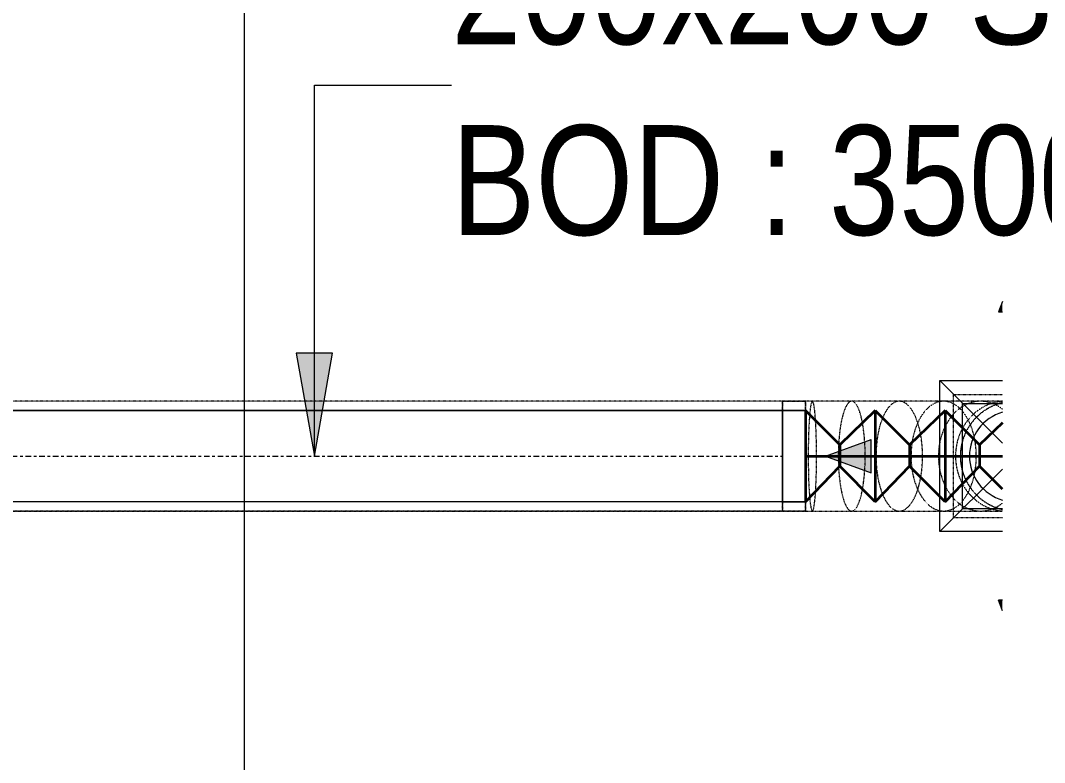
# Model space of a CAD drawing. Header units: inches. Extents: x -83664 to 20107, y -47222 to 19398.
# Drawn here: x 14121 to 16359, y -6938 to -5317 of the extents above; entities that cross this region are included whole.
import ezdxf

# ---------------------------------------------------------------- set-up
doc = ezdxf.new("R2010")
doc.units = ezdxf.units.IN
doc.header["$MEASUREMENT"] = 0
for name, pattern in [('AE7-LP-CENTER', [5.45, 3, -0.6, 1.25, -0.6]), ('Center', [29.999999, 12, -6, 6, -6]), ('Hidden 0_50', [1.0584, 0.5292, -0.5292])]:
    doc.linetypes.add(name, pattern=pattern)
for name, color, linetype, lineweight, true_color in [('A-ANNO-MATC', 1, 'AE7-LP-CENTER', 9, 0xff0000), ('M-HVAC-DUCT', 7, 'Continuous', 9, 0xffe97f), ('M-HVAC-DUCT-PATT', 7, 'Continuous', 35, 0x007f00)]:
    doc.layers.add(name, color=color, linetype=linetype, lineweight=lineweight, true_color=true_color)
for name, color, linetype, lineweight in [('A-DETL-GENF', 7, 'Continuous', 9), ('M-HVAC-CDFF', 7, 'Continuous', 9), ('M-HVAC-DUCT-CNTR', 7, 'Center', 9), ('M-HVAC-DUCT-IDEN', 7, 'Continuous', 18)]:
    doc.layers.add(name, color=color, linetype=linetype, lineweight=lineweight)
doc.styles.add('Arial Narrow_21', font='ARIALN.TTF', dxfattribs={"height": 240})

# ---------------------------------------------------------------- blocks, each defined once
blk = doc.blocks.new('GCE-AT-Supply Air Rectangular Diffuser - 230x230-V23-FIRST FLOOR AC CONDITIONING LAYOUT - PART A')
at = {"layer": 'A-DETL-GENF', "true_color": 0xff7f00}
h = blk.add_hatch(color=30, dxfattribs=at)
edge = h.paths.add_edge_path()
edge.add_line((-28.2, 337.7), (-36.4, 315))
edge.add_line((-36.4, 315), (-28.2, 315))
blk.add_hatch(color=30, dxfattribs=at).paths.add_polyline_path([(-315, -36.4), (-315, 36.4), (-415, 0)])
h = blk.add_hatch(color=30, dxfattribs=at)
edge = h.paths.add_edge_path()
edge.add_line((-28.2, -315), (-36.4, -315))
edge.add_line((-36.4, -315), (-28.2, -337.7))
at = {"layer": 'A-DETL-GENF', "color": 30, "true_color": 0xff7f00}
for p, q in [((-28.2, 337.7), (-36.4, 315)), ((-36.4, 315), (-28.2, 315)), ((-165, 165), (-28.2, 28.2)), ((-165, -165), (-165, 165)), ((-165, 165), (-28.2, 165)), ((-415, 0), (-315, 36.4)), ((-315, -36.4), (-315, 36.4)), ((-415, 0), (-315, -36.4)), ((-215, 0), (-315, 0)), ((-165, -165), (-28.2, -28.2)), ((-28.2, -165), (-165, -165)), ((-28.2, -315), (-36.4, -315)), ((-28.2, -337.7), (-36.4, -315))]:
    blk.add_line(p, q, dxfattribs=at)
blk = doc.blocks.new('M_Rectangular to Round Transition - Angle - 45 Degree-7598723-FIRST FLOOR AC CONDITIONING LAYOUT - PART A')
at = {"layer": 'M-HVAC-DUCT', "color": 30, "true_color": 0xff7f00}
for p, q in [((0, 100), (50, 100)), ((50, 100), (0, 100)), ((0, 100), (0, -100)), ((0, -100), (0, 100)), ((50, 0), (50, 100)), ((50, 0), (50, 100)), ((50, -100), (50, 0)), ((50, -100), (50, 0)), ((0, -100), (50, -100)), ((50, -100), (0, -100))]:
    blk.add_line(p, q, dxfattribs=at)
blk = doc.blocks.new('M_Rectangular to Round Transition - Angle - 45 Degree-V24-FIRST FLOOR AC CONDITIONING LAYOUT - PART A')
at = {"layer": 'M-HVAC-DUCT', "color": 30, "true_color": 0xff7f00}
for p, q in [((167636.7, 92218.2), (167723.6, 92218.2)), ((167636.7, 91988.2), (167636.7, 92218.2)), ((167723.6, 91988.2), (167636.7, 91988.2))]:
    blk.add_line(p, q, dxfattribs=at)
for start, end in [(106.3975, 180), (180, 253.6025)]:
    blk.add_arc((167751.7, 92103.2), 100, start, end, dxfattribs=at)
blk = doc.blocks.new('TEMW-SMBZ-HO-BM-HVAC-00002_rvt-1-FIRST FLOOR AC CONDITIONING LAYOUT - PART A')
at = {"layer": 'M-HVAC-DUCT', "color": 30, "linetype": 'Hidden 0_50', "true_color": 0xff7f00}
for p, q in [((167616.7, 91968.2), (167616.7, 92238.2)), ((167616.7, 92238.2), (167723.6, 92238.2)), ((167243, 92223.2), (165049, 92223.2)), ((167243, 92223.2), (165049, 92223.2)), ((167243, 91983.2), (167243, 92223.2)), ((167243, 92223.2), (167243, 91983.2)), ((167243, 92223.2), (167293, 92223.2)), ((167293, 92223.2), (167243, 92223.2)), ((167243, 91983.2), (167243, 92223.2)), ((167243, 92223.2), (167243, 91983.2)), ((167308.4, 92223.2), (167293, 92223.2)), ((167293, 92223.2), (167293, 91983.2)), ((167293, 92223.2), (167293, 91983.2)), ((167293, 92103.2), (167293, 92223.2)), ((167293, 92103.2), (167293, 92223.2)), ((167394.4, 92223.2), (167308.4, 92223.2)), ((167498.2, 92223.2), (167394.4, 92223.2)), ((167595.2, 92223.2), (167498.2, 92223.2)), ((167676, 92223.2), (167595.2, 92223.2)), ((167723.6, 92223.2), (167676, 92223.2)), ((167293, 91983.2), (167293, 92103.2)), ((167293, 91983.2), (167293, 92103.2)), ((165049, 91983.2), (167243, 91983.2)), ((167243, 91983.2), (165049, 91983.2)), ((167243, 91983.2), (167293, 91983.2)), ((167293, 91983.2), (167243, 91983.2)), ((167293, 91983.2), (167308.4, 91983.2)), ((167308.4, 91983.2), (167394.4, 91983.2)), ((167394.4, 91983.2), (167498.2, 91983.2)), ((167498.2, 91983.2), (167595.2, 91983.2)), ((167595.2, 91983.2), (167676, 91983.2)), ((167723.6, 91968.2), (167616.7, 91968.2)), ((167676, 91983.2), (167723.6, 91983.2))]:
    blk.add_line(p, q, dxfattribs=at)
at = {"layer": 'M-HVAC-DUCT', "color": 30, "true_color": 0xff7f00}
for p, q in [((165049, 92203.2), (167243, 92203.2)), ((167243, 92203.2), (165049, 92203.2)), ((167243, 92203.2), (167243, 92003.2)), ((167243, 92003.2), (167243, 92203.2)), ((167243, 92003.2), (165049, 92003.2)), ((167243, 92003.2), (165049, 92003.2))]:
    blk.add_line(p, q, dxfattribs=at)
at = {"layer": 'M-HVAC-DUCT', "color": 30, "linetype": 'Hidden 0_50', "true_color": 0xff7f00}
for start, end in [(103.5957, 256.4043), (103.6646, 180), (180, 256.3354)]:
    blk.add_arc((167751.7, 92103.2), 120, start, end, dxfattribs=at)
for points in [[(167308.4, 92223.2), (167307.6, 92223.2), (167306, 92220.4), (167303.8, 92208.3), (167301.9, 92189), (167300.4, 92163.9), (167299.5, 92134.6), (167299.2, 92103.2), (167299.5, 92071.8), (167300.4, 92042.5), (167301.9, 92017.4), (167303.8, 91998.1), (167306, 91986), (167307.6, 91983.2), (167308.4, 91983.2)], [(167308.4, 91983.2), (167309.2, 91983.2), (167310.7, 91986), (167313, 91998.1), (167314.9, 92017.4), (167316.3, 92042.5), (167317.3, 92071.8), (167317.6, 92103.2), (167317.3, 92134.6), (167316.3, 92163.9), (167314.9, 92189), (167313, 92208.3), (167310.7, 92220.4), (167309.2, 92223.2), (167308.4, 92223.2)], [(167394.4, 92223.2), (167391.8, 92223.2), (167386.7, 92220.4), (167379.5, 92208.3), (167373.4, 92189), (167368.7, 92163.9), (167365.7, 92134.6), (167364.7, 92103.2), (167365.7, 92071.8), (167368.7, 92042.5), (167373.4, 92017.4), (167379.5, 91998.1), (167386.7, 91986), (167391.8, 91983.2), (167394.4, 91983.2)], [(167394.4, 91983.2), (167397, 91983.2), (167402.1, 91986), (167409.3, 91998.1), (167415.4, 92017.4), (167420.1, 92042.5), (167423.1, 92071.8), (167424.1, 92103.2), (167423.1, 92134.6), (167420.1, 92163.9), (167415.4, 92189), (167409.3, 92208.3), (167402.1, 92220.4), (167397, 92223.2), (167394.4, 92223.2)], [(167498.2, 92223.2), (167493.8, 92223.2), (167484.9, 92220.4), (167472.5, 92208.3), (167461.9, 92189), (167453.7, 92163.9), (167448.5, 92134.6), (167446.8, 92103.2), (167448.5, 92071.8), (167453.7, 92042.5), (167461.9, 92017.4), (167472.5, 91998.1), (167484.9, 91986), (167493.8, 91983.2), (167498.2, 91983.2)], [(167498.2, 91983.2), (167502.7, 91983.2), (167511.5, 91986), (167524, 91998.1), (167534.6, 92017.4), (167542.8, 92042.5), (167547.9, 92071.8), (167549.7, 92103.2), (167547.9, 92134.6), (167542.8, 92163.9), (167534.6, 92189), (167524, 92208.3), (167511.5, 92220.4), (167502.7, 92223.2), (167498.2, 92223.2)], [(167595.2, 92223.2), (167588.9, 92223.2), (167576.5, 92220.4), (167559.1, 92208.3), (167544.2, 92189), (167532.7, 92163.9), (167525.5, 92134.6), (167523.1, 92103.2), (167525.5, 92071.8), (167532.7, 92042.5), (167544.2, 92017.4), (167559.1, 91998.1), (167576.5, 91986), (167588.9, 91983.2), (167595.2, 91983.2)], [(167676, 92223.2), (167667.9, 92223.2), (167651.8, 92220.4), (167629.3, 92208.3), (167610, 92189), (167595.2, 92163.9), (167585.9, 92134.6), (167582.7, 92103.2), (167585.9, 92071.8), (167595.2, 92042.5), (167610, 92017.4), (167629.3, 91998.1), (167651.8, 91986), (167667.9, 91983.2), (167676, 91983.2)], [(167595.2, 91983.2), (167601.4, 91983.2), (167613.9, 91986), (167631.3, 91998.1), (167646.2, 92017.4), (167657.7, 92042.5), (167664.9, 92071.8), (167667.3, 92103.2), (167664.9, 92134.6), (167657.7, 92163.9), (167646.2, 92189), (167631.3, 92208.3), (167613.9, 92220.4), (167601.4, 92223.2), (167595.2, 92223.2)]]:
    blk.add_open_spline(points, degree=3, dxfattribs=at)
for points, knots in [([(167723.5, 92222.9), (167716.5, 92222.4), (167700, 92219.4), (167675.6, 92208.3), (167652.5, 92189), (167634.8, 92163.9), (167623.7, 92134.6), (167619.9, 92103.2), (167623.7, 92071.8), (167634.8, 92042.5), (167652.5, 92017.4), (167675.6, 91998.1), (167700, 91987), (167716.5, 91984), (167723.5, 91983.5)], [0.0224006, 0.0224006, 0.0224006, 0.0224006, 0.0833333, 0.1666667, 0.25, 0.3333333, 0.4166667, 0.5, 0.5833333, 0.6666667, 0.75, 0.8333333, 0.9166667, 0.9775994, 0.9775994, 0.9775994, 0.9775994]), ([(167723.5, 92219.8), (167722.6, 92219.6), (167711.5, 92216.8), (167691, 92208.3), (167665.9, 92189), (167646.6, 92163.9), (167634.5, 92134.6), (167630.4, 92103.2), (167634.5, 92071.8), (167646.6, 92042.5), (167665.9, 92017.4), (167691, 91998.1), (167711.5, 91989.6), (167722.6, 91986.8), (167723.5, 91986.6)], [0.0755315, 0.0755315, 0.0755315, 0.0755315, 0.0833333, 0.1666667, 0.25, 0.3333333, 0.4166667, 0.5, 0.5833333, 0.6666667, 0.75, 0.8333333, 0.9166667, 0.9244685, 0.9244685, 0.9244685, 0.9244685]), ([(167723.6, 92205.9), (167723.1, 92206.3), (167715.6, 92212.1), (167700.1, 92220.4), (167684, 92223.2), (167676, 92223.2)], [0.8271641, 0.8271641, 0.8271641, 0.8271641, 0.8333333, 0.9166667, 1, 1, 1, 1]), ([(167676, 91983.2), (167684, 91983.2), (167700.1, 91986), (167715.6, 91994.3), (167723.1, 92000.1), (167723.6, 92000.5)], [0, 0, 0, 0, 0.0833333, 0.1666667, 0.1728359, 0.1728359, 0.1728359, 0.1728359])]:
    blk.add_open_spline(points, degree=3, knots=knots, dxfattribs=at)
at = {"layer": 'M-HVAC-DUCT-CNTR', "color": 30, "true_color": 0xff7f00}
blk.add_line((165049, 92103.2), (167243, 92103.2), dxfattribs=at)
at = {"layer": 'M-HVAC-DUCT-CNTR', "color": 30, "linetype": 'Continuous', "lineweight": 35, "true_color": 0xff7f00}
blk.add_open_spline([(167293, 92103.2), (167449, 92103.2), (167650.4, 92103.2), (167723.6, 92103.2)], degree=3, dxfattribs=at)
at = {"layer": 'M-HVAC-DUCT-PATT', "color": 30, "true_color": 0xff7f00}
for p, q in [((167293, 92203.2), (167368, 92128.2)), ((167293, 92203.2), (167293, 92003.2)), ((167293, 92203.2), (167293, 92003.2)), ((167445.9, 92203.2), (167368, 92128.2)), ((167445.9, 92203.2), (167520.9, 92128.2)), ((167445.9, 92203.2), (167445.9, 92003.2)), ((167445.9, 92203.2), (167445.9, 92003.2)), ((167598.8, 92203.2), (167520.9, 92128.2)), ((167598.8, 92203.2), (167673.8, 92128.2)), ((167598.8, 92203.2), (167598.8, 92003.2)), ((167598.8, 92203.2), (167598.8, 92003.2)), ((167723.6, 92176.1), (167673.8, 92128.2)), ((167368, 92128.2), (167368, 92081.1)), ((167520.9, 92128.2), (167520.9, 92081.1)), ((167673.8, 92128.2), (167673.8, 92081.1)), ((167293, 92003.2), (167368, 92081.1)), ((167445.9, 92003.2), (167368, 92081.1)), ((167445.9, 92003.2), (167520.9, 92081.1)), ((167598.8, 92003.2), (167520.9, 92081.1)), ((167598.8, 92003.2), (167673.8, 92081.1)), ((167723.6, 92031.3), (167673.8, 92081.1))]:
    blk.add_line(p, q, dxfattribs=at)
at = {"layer": 'M-HVAC-CDFF', "color": 6, "linetype": 'Hidden 0_50', "lineweight": 9, "true_color": 0xff00ff}
blk.add_blockref('GCE-AT-Supply Air Rectangular Diffuser - 230x230-V23-FIRST FLOOR AC CONDITIONING LAYOUT - PART A', (167751.7, 92103.2), dxfattribs=at)
at = {"layer": 'M-HVAC-DUCT', "color": 6, "linetype": 'Hidden 0_50', "lineweight": 9, "true_color": 0xff00ff}
for name, p in [('M_Rectangular to Round Transition - Angle - 45 Degree-V24-FIRST FLOOR AC CONDITIONING LAYOUT - PART A', (0, 0)), ('M_Rectangular to Round Transition - Angle - 45 Degree-7598723-FIRST FLOOR AC CONDITIONING LAYOUT - PART A', (167243, 92103.2))]:
    blk.add_blockref(name, p, dxfattribs=at)
blk = doc.blocks.new('TEMW-SMBZ-HO-BM-HVAC-00002_rvt-2-FIRST FLOOR AC CONDITIONING LAYOUT - PART A')
at = {"layer": 'M-HVAC-DUCT', "color": 30, "linetype": 'Hidden 0_50', "true_color": 0xff7f00}
for p, q in [((167616.7, 91968.2), (167616.7, 92238.2)), ((167616.7, 92238.2), (167723.6, 92238.2)), ((167243, 92223.2), (165049, 92223.2)), ((167243, 92223.2), (165049, 92223.2)), ((167243, 91983.2), (167243, 92223.2)), ((167243, 92223.2), (167243, 91983.2)), ((167243, 92223.2), (167293, 92223.2)), ((167293, 92223.2), (167243, 92223.2)), ((167243, 91983.2), (167243, 92223.2)), ((167243, 92223.2), (167243, 91983.2)), ((167308.4, 92223.2), (167293, 92223.2)), ((167293, 92223.2), (167293, 91983.2)), ((167293, 92223.2), (167293, 91983.2)), ((167293, 92103.2), (167293, 92223.2)), ((167293, 92103.2), (167293, 92223.2)), ((167394.4, 92223.2), (167308.4, 92223.2)), ((167498.2, 92223.2), (167394.4, 92223.2)), ((167595.2, 92223.2), (167498.2, 92223.2)), ((167676, 92223.2), (167595.2, 92223.2)), ((167723.6, 92223.2), (167676, 92223.2)), ((167293, 91983.2), (167293, 92103.2)), ((167293, 91983.2), (167293, 92103.2)), ((165049, 91983.2), (167243, 91983.2)), ((167243, 91983.2), (165049, 91983.2)), ((167243, 91983.2), (167293, 91983.2)), ((167293, 91983.2), (167243, 91983.2)), ((167293, 91983.2), (167308.4, 91983.2)), ((167308.4, 91983.2), (167394.4, 91983.2)), ((167394.4, 91983.2), (167498.2, 91983.2)), ((167498.2, 91983.2), (167595.2, 91983.2)), ((167595.2, 91983.2), (167676, 91983.2)), ((167723.6, 91968.2), (167616.7, 91968.2)), ((167676, 91983.2), (167723.6, 91983.2))]:
    blk.add_line(p, q, dxfattribs=at)
at = {"layer": 'M-HVAC-DUCT', "color": 30, "true_color": 0xff7f00}
for p, q in [((165049, 92203.2), (167243, 92203.2)), ((167243, 92203.2), (165049, 92203.2)), ((167243, 92203.2), (167243, 92003.2)), ((167243, 92003.2), (167243, 92203.2)), ((167243, 92003.2), (165049, 92003.2)), ((167243, 92003.2), (165049, 92003.2))]:
    blk.add_line(p, q, dxfattribs=at)
at = {"layer": 'M-HVAC-DUCT', "color": 30, "linetype": 'Hidden 0_50', "true_color": 0xff7f00}
for start, end in [(103.5957, 256.4043), (103.6646, 180), (180, 256.3354)]:
    blk.add_arc((167751.7, 92103.2), 120, start, end, dxfattribs=at)
for points in [[(167308.4, 92223.2), (167307.6, 92223.2), (167306, 92220.4), (167303.8, 92208.3), (167301.9, 92189), (167300.4, 92163.9), (167299.5, 92134.6), (167299.2, 92103.2), (167299.5, 92071.8), (167300.4, 92042.5), (167301.9, 92017.4), (167303.8, 91998.1), (167306, 91986), (167307.6, 91983.2), (167308.4, 91983.2)], [(167308.4, 91983.2), (167309.2, 91983.2), (167310.7, 91986), (167313, 91998.1), (167314.9, 92017.4), (167316.3, 92042.5), (167317.3, 92071.8), (167317.6, 92103.2), (167317.3, 92134.6), (167316.3, 92163.9), (167314.9, 92189), (167313, 92208.3), (167310.7, 92220.4), (167309.2, 92223.2), (167308.4, 92223.2)], [(167394.4, 92223.2), (167391.8, 92223.2), (167386.7, 92220.4), (167379.5, 92208.3), (167373.4, 92189), (167368.7, 92163.9), (167365.7, 92134.6), (167364.7, 92103.2), (167365.7, 92071.8), (167368.7, 92042.5), (167373.4, 92017.4), (167379.5, 91998.1), (167386.7, 91986), (167391.8, 91983.2), (167394.4, 91983.2)], [(167394.4, 91983.2), (167397, 91983.2), (167402.1, 91986), (167409.3, 91998.1), (167415.4, 92017.4), (167420.1, 92042.5), (167423.1, 92071.8), (167424.1, 92103.2), (167423.1, 92134.6), (167420.1, 92163.9), (167415.4, 92189), (167409.3, 92208.3), (167402.1, 92220.4), (167397, 92223.2), (167394.4, 92223.2)], [(167498.2, 92223.2), (167493.8, 92223.2), (167484.9, 92220.4), (167472.5, 92208.3), (167461.9, 92189), (167453.7, 92163.9), (167448.5, 92134.6), (167446.8, 92103.2), (167448.5, 92071.8), (167453.7, 92042.5), (167461.9, 92017.4), (167472.5, 91998.1), (167484.9, 91986), (167493.8, 91983.2), (167498.2, 91983.2)], [(167498.2, 91983.2), (167502.7, 91983.2), (167511.5, 91986), (167524, 91998.1), (167534.6, 92017.4), (167542.8, 92042.5), (167547.9, 92071.8), (167549.7, 92103.2), (167547.9, 92134.6), (167542.8, 92163.9), (167534.6, 92189), (167524, 92208.3), (167511.5, 92220.4), (167502.7, 92223.2), (167498.2, 92223.2)], [(167595.2, 92223.2), (167588.9, 92223.2), (167576.5, 92220.4), (167559.1, 92208.3), (167544.2, 92189), (167532.7, 92163.9), (167525.5, 92134.6), (167523.1, 92103.2), (167525.5, 92071.8), (167532.7, 92042.5), (167544.2, 92017.4), (167559.1, 91998.1), (167576.5, 91986), (167588.9, 91983.2), (167595.2, 91983.2)], [(167676, 92223.2), (167667.9, 92223.2), (167651.8, 92220.4), (167629.3, 92208.3), (167610, 92189), (167595.2, 92163.9), (167585.9, 92134.6), (167582.7, 92103.2), (167585.9, 92071.8), (167595.2, 92042.5), (167610, 92017.4), (167629.3, 91998.1), (167651.8, 91986), (167667.9, 91983.2), (167676, 91983.2)], [(167595.2, 91983.2), (167601.4, 91983.2), (167613.9, 91986), (167631.3, 91998.1), (167646.2, 92017.4), (167657.7, 92042.5), (167664.9, 92071.8), (167667.3, 92103.2), (167664.9, 92134.6), (167657.7, 92163.9), (167646.2, 92189), (167631.3, 92208.3), (167613.9, 92220.4), (167601.4, 92223.2), (167595.2, 92223.2)]]:
    blk.add_open_spline(points, degree=3, dxfattribs=at)
for points, knots in [([(167723.5, 92222.9), (167716.5, 92222.4), (167700, 92219.4), (167675.6, 92208.3), (167652.5, 92189), (167634.8, 92163.9), (167623.7, 92134.6), (167619.9, 92103.2), (167623.7, 92071.8), (167634.8, 92042.5), (167652.5, 92017.4), (167675.6, 91998.1), (167700, 91987), (167716.5, 91984), (167723.5, 91983.5)], [0.0224006, 0.0224006, 0.0224006, 0.0224006, 0.0833333, 0.1666667, 0.25, 0.3333333, 0.4166667, 0.5, 0.5833333, 0.6666667, 0.75, 0.8333333, 0.9166667, 0.9775994, 0.9775994, 0.9775994, 0.9775994]), ([(167723.5, 92219.8), (167722.6, 92219.6), (167711.5, 92216.8), (167691, 92208.3), (167665.9, 92189), (167646.6, 92163.9), (167634.5, 92134.6), (167630.4, 92103.2), (167634.5, 92071.8), (167646.6, 92042.5), (167665.9, 92017.4), (167691, 91998.1), (167711.5, 91989.6), (167722.6, 91986.8), (167723.5, 91986.6)], [0.0755315, 0.0755315, 0.0755315, 0.0755315, 0.0833333, 0.1666667, 0.25, 0.3333333, 0.4166667, 0.5, 0.5833333, 0.6666667, 0.75, 0.8333333, 0.9166667, 0.9244685, 0.9244685, 0.9244685, 0.9244685]), ([(167723.6, 92205.9), (167723.1, 92206.3), (167715.6, 92212.1), (167700.1, 92220.4), (167684, 92223.2), (167676, 92223.2)], [0.8271641, 0.8271641, 0.8271641, 0.8271641, 0.8333333, 0.9166667, 1, 1, 1, 1]), ([(167676, 91983.2), (167684, 91983.2), (167700.1, 91986), (167715.6, 91994.3), (167723.1, 92000.1), (167723.6, 92000.5)], [0, 0, 0, 0, 0.0833333, 0.1666667, 0.1728359, 0.1728359, 0.1728359, 0.1728359])]:
    blk.add_open_spline(points, degree=3, knots=knots, dxfattribs=at)
at = {"layer": 'M-HVAC-DUCT-CNTR', "color": 30, "true_color": 0xff7f00}
blk.add_line((165049, 92103.2), (167243, 92103.2), dxfattribs=at)
at = {"layer": 'M-HVAC-DUCT-CNTR', "color": 30, "linetype": 'Continuous', "lineweight": 35, "true_color": 0xff7f00}
blk.add_open_spline([(167293, 92103.2), (167449, 92103.2), (167650.4, 92103.2), (167723.6, 92103.2)], degree=3, dxfattribs=at)
at = {"layer": 'M-HVAC-DUCT-PATT', "color": 30, "true_color": 0xff7f00}
for p, q in [((167293, 92203.2), (167368, 92128.2)), ((167293, 92203.2), (167293, 92003.2)), ((167293, 92203.2), (167293, 92003.2)), ((167445.9, 92203.2), (167368, 92128.2)), ((167445.9, 92203.2), (167520.9, 92128.2)), ((167445.9, 92203.2), (167445.9, 92003.2)), ((167445.9, 92203.2), (167445.9, 92003.2)), ((167598.8, 92203.2), (167520.9, 92128.2)), ((167598.8, 92203.2), (167673.8, 92128.2)), ((167598.8, 92203.2), (167598.8, 92003.2)), ((167598.8, 92203.2), (167598.8, 92003.2)), ((167723.6, 92176.1), (167673.8, 92128.2)), ((167368, 92128.2), (167368, 92081.1)), ((167520.9, 92128.2), (167520.9, 92081.1)), ((167673.8, 92128.2), (167673.8, 92081.1)), ((167293, 92003.2), (167368, 92081.1)), ((167445.9, 92003.2), (167368, 92081.1)), ((167445.9, 92003.2), (167520.9, 92081.1)), ((167598.8, 92003.2), (167520.9, 92081.1)), ((167598.8, 92003.2), (167673.8, 92081.1)), ((167723.6, 92031.3), (167673.8, 92081.1))]:
    blk.add_line(p, q, dxfattribs=at)
at = {"layer": 'M-HVAC-CDFF', "color": 6, "linetype": 'Hidden 0_50', "lineweight": 9, "true_color": 0xff00ff}
blk.add_blockref('GCE-AT-Supply Air Rectangular Diffuser - 230x230-V23-FIRST FLOOR AC CONDITIONING LAYOUT - PART A', (167751.7, 92103.2), dxfattribs=at)
at = {"layer": 'M-HVAC-DUCT', "color": 6, "linetype": 'Hidden 0_50', "lineweight": 9, "true_color": 0xff00ff}
for name, p in [('M_Rectangular to Round Transition - Angle - 45 Degree-V24-FIRST FLOOR AC CONDITIONING LAYOUT - PART A', (0, 0)), ('M_Rectangular to Round Transition - Angle - 45 Degree-7598723-FIRST FLOOR AC CONDITIONING LAYOUT - PART A', (167243, 92103.2))]:
    blk.add_blockref(name, p, dxfattribs=at)

msp = doc.modelspace()

# ---------------------------------------------------------------- hatches: boundary and pattern name
at = {"layer": 'M-HVAC-DUCT-IDEN', "lineweight": 9}
msp.add_hatch(color=256, dxfattribs=at).paths.add_polyline_path([(14763.6, -6269), (14803.3, -6044), (14723.9, -6044)])

# ---------------------------------------------------------------- linework, layer by layer
at = {"layer": 'A-ANNO-MATC'}
msp.add_line((14610.1, 19398.3), (14610.1, -47222), dxfattribs=at)
at = {"layer": 'M-HVAC-DUCT-IDEN', "lineweight": 9}
for p, q in [((14763.6, -5458.7), (15063, -5458.7)), ((14763.6, -6269), (14763.6, -5458.7)), ((14803.3, -6044), (14723.9, -6044)), ((14723.9, -6044), (14763.6, -6269)), ((14763.6, -6269), (14803.3, -6044))]:
    msp.add_line(p, q, dxfattribs=at)

# ---------------------------------------------------------------- block references
at = {"lineweight": 5}
for name in ['TEMW-SMBZ-HO-BM-HVAC-00002_rvt-1-FIRST FLOOR AC CONDITIONING LAYOUT - PART A', 'TEMW-SMBZ-HO-BM-HVAC-00002_rvt-2-FIRST FLOOR AC CONDITIONING LAYOUT - PART A']:
    msp.add_blockref(name, (-151456.7, -98372.2), dxfattribs=at)

# ---------------------------------------------------------------- texts
at = {"layer": 'M-HVAC-DUCT-IDEN', "lineweight": 9, "char_height": 240, "attachment_point": 1, "style": 'Arial Narrow_21'}
for s, insert, width in [('200x200 SAD', (15063, -5129.1), 2128.48), ('BOD : 3500', (15063, -5545.8), 1803.797)]:
    msp.add_mtext(s, dxfattribs=dict(at, insert=insert, width=width))

doc.saveas('drawing.dxf')
